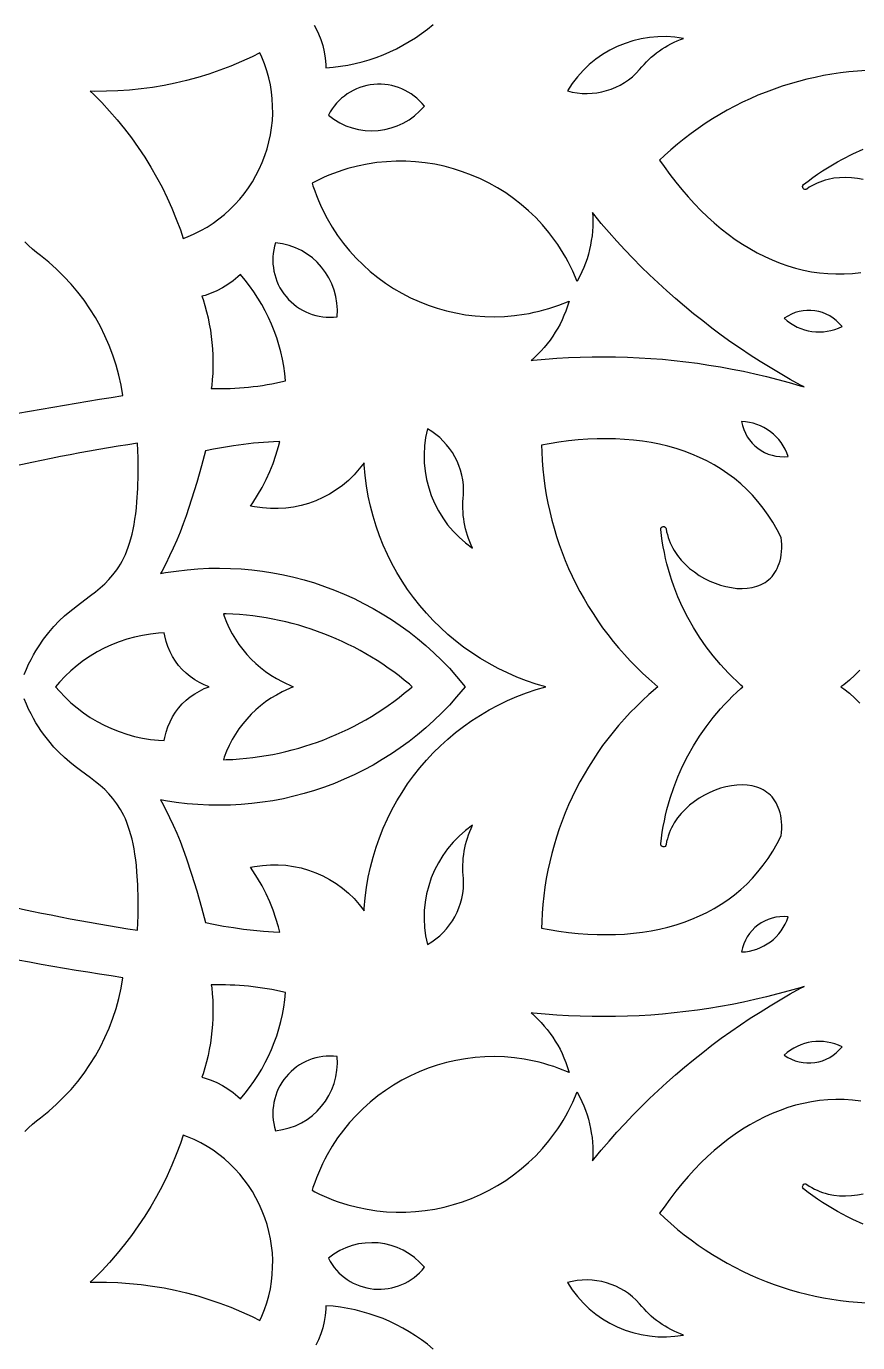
# Model space of a CAD drawing. Extents: x -550 to 550, y -550 to 550.
# Drawn here: x -150.1 to -67, y -65.6 to 66 of the extents above; entities that cross this region are included whole.
import ezdxf

# ---------------------------------------------------------------- set-up
doc = ezdxf.new("R2010")
doc.units = 0
doc.layers.add('LAYER_1', color=18, linetype='CONTINUOUS')
doc.layers.add('LAYER_10', color=4, linetype='CONTINUOUS')

msp = doc.modelspace()

# ---------------------------------------------------------------- linework, layer by layer
at = {"layer": 'LAYER_1'}
for points in [[(0, 550, 0.414214), (-550, 0, 0.414214), (0, -550, 0.414214), (550, 0, 0.414214)], [(-88.78, 61.67, -0.141792), (-84.38, 64.79, 0.312588), (-95.99, 59.55, 0.287102)], [(-119.88, 57.12, 0.412174), (-110.29, 58.02, 0.547146)], [(-125.16, 44.37, 0.547146), (-119.01, 36.96, 0.412174)], [(-128.68, 41.2), (-128.93, 40.96), (-129.41, 40.56), (-129.93, 40.19), (-130.46, 39.86), (-131.02, 39.57), (-131.6, 39.32), (-132.2, 39.11), (-132.52, 39.02), (-132.41, 38.7), (-132.22, 38.09), (-132.06, 37.48), (-131.91, 36.86), (-131.78, 36.25), (-131.67, 35.63), (-131.59, 35.01), (-131.52, 34.39), (-131.46, 33.77), (-131.43, 33.15), (-131.42, 32.53), (-131.42, 31.92), (-131.44, 31.31), (-131.48, 30.71), (-131.54, 30.11), (-131.58, 29.81, 0.066618), (-124.17, 30.56, 0.161927)], [(-74.31, 36.82, 0.313022), (-68.54, 36, 0.400535)], [(-78.58, 26.51, 0.400535), (-73.92, 23.01, 0.313022)], [(-105.48, 13.85, -0.141794), (-106.38, 19.17, 0.28687), (-109.98, 25.76, 0.312542)], [(-129.37, -24.08), (-128.38, -24.22), (-127.38, -24.33), (-126.38, -24.42), (-125.38, -24.49), (-124.74, -24.52), (-124.86, -24), (-125.12, -23.15), (-125.41, -22.32), (-125.74, -21.5), (-126.11, -20.7), (-126.51, -19.91), (-126.95, -19.14), (-127.43, -18.39), (-127.65, -18.05), (-127.25, -17.98, -0.292397), (-116.31, -22.39), (-116.3, -22.17), (-116.21, -21.11), (-116.07, -20.07), (-115.9, -19.05), (-115.68, -18.03), (-115.42, -17.03), (-115.12, -16.05), (-114.78, -15.09), (-114.4, -14.14), (-113.98, -13.21), (-113.53, -12.31), (-113.04, -11.42), (-112.51, -10.56), (-111.96, -9.72), (-111.36, -8.9), (-110.74, -8.11), (-110.08, -7.35), (-109.4, -6.61), (-108.68, -5.91), (-107.94, -5.23), (-107.16, -4.58), (-106.36, -3.96), (-105.54, -3.38), (-104.69, -2.83), (-103.81, -2.31), (-102.91, -1.83), (-101.99, -1.38), (-101.05, -0.97), (-100.08, -0.6), (-99.1, -0.27), (-98.15, 0), (-99.1, 0.27), (-100.08, 0.6), (-101.05, 0.97), (-101.99, 1.38), (-102.91, 1.83), (-103.81, 2.31), (-104.69, 2.83), (-105.54, 3.38), (-106.36, 3.96), (-107.16, 4.58), (-107.94, 5.23), (-108.68, 5.91), (-109.4, 6.61), (-110.08, 7.35), (-110.74, 8.11), (-111.36, 8.9), (-111.96, 9.72), (-112.51, 10.56), (-113.04, 11.42), (-113.53, 12.31), (-113.98, 13.21), (-114.4, 14.14), (-114.78, 15.09), (-115.12, 16.05), (-115.42, 17.03), (-115.68, 18.03), (-115.9, 19.05), (-116.07, 20.07), (-116.21, 21.12), (-116.3, 22.17), (-116.31, 22.39, -0.292397), (-127.25, 17.98), (-127.65, 18.05), (-127.43, 18.39), (-126.95, 19.14), (-126.51, 19.91), (-126.11, 20.7), (-125.74, 21.5), (-125.41, 22.32), (-125.12, 23.15), (-124.86, 24), (-124.74, 24.52), (-125.38, 24.49), (-126.38, 24.42), (-127.38, 24.33), (-128.38, 24.22), (-129.37, 24.08), (-130.36, 23.92), (-131.35, 23.74), (-132.17, 23.56), (-132.57, 22.07), (-133.04, 20.4), (-133.55, 18.74), (-133.82, 17.91), (-134.1, 17.09), (-134.39, 16.27), (-134.71, 15.45), (-135.03, 14.65), (-135.38, 13.85), (-135.75, 13.07), (-136.13, 12.29), (-136.54, 11.53), (-136.67, 11.3), (-136.17, 11.4), (-135.09, 11.56), (-134, 11.69), (-132.92, 11.78), (-131.84, 11.84), (-130.76, 11.85), (-129.68, 11.83), (-128.61, 11.78), (-127.54, 11.68), (-126.48, 11.55), (-125.42, 11.39), (-124.37, 11.19), (-123.33, 10.95), (-122.3, 10.68), (-121.28, 10.37), (-120.27, 10.03), (-119.27, 9.66), (-118.29, 9.25), (-117.31, 8.81), (-116.36, 8.33), (-115.42, 7.83), (-114.49, 7.29), (-113.58, 6.71), (-112.69, 6.11), (-111.82, 5.48), (-110.97, 4.81), (-110.14, 4.11), (-109.34, 3.38), (-108.55, 2.62), (-107.79, 1.84), (-107.06, 1.02), (-106.2, 0), (-107.06, -1.02), (-107.79, -1.84), (-108.55, -2.62), (-109.34, -3.38), (-110.14, -4.11), (-110.97, -4.81), (-111.82, -5.48), (-112.69, -6.11), (-113.58, -6.71), (-114.49, -7.29), (-115.42, -7.83), (-116.36, -8.33), (-117.31, -8.81), (-118.29, -9.25), (-119.27, -9.66), (-120.27, -10.03), (-121.28, -10.37), (-122.3, -10.68), (-123.33, -10.95), (-124.37, -11.19), (-125.42, -11.39), (-126.48, -11.55), (-127.54, -11.68), (-128.61, -11.78), (-129.68, -11.83), (-130.76, -11.85), (-131.84, -11.84), (-132.92, -11.78), (-134, -11.69), (-135.09, -11.56), (-136.17, -11.4), (-136.67, -11.3), (-136.54, -11.53), (-136.13, -12.29), (-135.75, -13.07), (-135.38, -13.85), (-135.03, -14.65), (-134.71, -15.45), (-134.39, -16.27), (-134.1, -17.09), (-133.55, -18.74), (-133.04, -20.4), (-132.57, -22.07), (-132.17, -23.56), (-131.35, -23.74), (-130.36, -23.92)], [(-91.18, 24.77), (-92.09, 24.78), (-93.02, 24.77), (-93.96, 24.73), (-94.91, 24.66), (-95.87, 24.56), (-96.84, 24.43), (-97.81, 24.28), (-98.57, 24.13), (-98.55, 23.49), (-98.51, 22.62), (-98.44, 21.75), (-98.35, 20.89), (-98.23, 20.04), (-98.1, 19.18), (-97.94, 18.34), (-97.75, 17.5), (-97.55, 16.66), (-97.32, 15.84), (-97.07, 15.02), (-96.8, 14.21), (-96.51, 13.4), (-96.2, 12.61), (-95.87, 11.82), (-95.51, 11.04), (-95.14, 10.27), (-94.74, 9.52), (-94.33, 8.77), (-93.89, 8.03), (-93.43, 7.31), (-92.96, 6.59), (-92.47, 5.89), (-91.95, 5.21), (-91.42, 4.53), (-90.87, 3.87), (-90.3, 3.22), (-89.71, 2.59), (-89.1, 1.97), (-88.48, 1.37), (-87.84, 0.78), (-86.94, 0), (-87.84, -0.78), (-88.48, -1.37), (-89.1, -1.97), (-89.71, -2.59), (-90.3, -3.22), (-90.87, -3.87), (-91.42, -4.53), (-91.95, -5.2), (-92.47, -5.89), (-92.96, -6.59), (-93.43, -7.31), (-93.89, -8.03), (-94.33, -8.77), (-94.74, -9.51), (-95.14, -10.27), (-95.51, -11.04), (-95.87, -11.82), (-96.2, -12.61), (-96.51, -13.4), (-96.8, -14.21), (-97.07, -15.02), (-97.32, -15.84), (-97.55, -16.66), (-97.75, -17.5), (-97.94, -18.34), (-98.1, -19.18), (-98.23, -20.04), (-98.35, -20.89), (-98.44, -21.75), (-98.51, -22.62), (-98.55, -23.49), (-98.57, -24.13), (-97.81, -24.28), (-96.84, -24.43), (-95.87, -24.56), (-94.91, -24.66), (-93.96, -24.73), (-93.02, -24.77), (-92.09, -24.78), (-91.18, -24.77), (-90.27, -24.72), (-89.38, -24.64), (-88.5, -24.53), (-87.63, -24.4), (-86.78, -24.23), (-85.95, -24.03), (-85.13, -23.8), (-84.33, -23.53), (-83.55, -23.24), (-82.79, -22.91), (-82.05, -22.56), (-81.33, -22.17), (-80.63, -21.74), (-79.96, -21.29), (-79.3, -20.8), (-78.67, -20.28), (-78.07, -19.72), (-77.49, -19.14), (-76.94, -18.51), (-76.41, -17.85), (-75.91, -17.16), (-75.45, -16.43), (-75.01, -15.67), (-74.62, -14.91), (-74.59, -14.57), (-74.57, -14.2), (-74.57, -13.84), (-74.59, -13.5), (-74.62, -13.18), (-74.67, -12.88), (-74.74, -12.59), (-74.81, -12.32), (-74.91, -12.07), (-75.01, -11.83), (-75.12, -11.6), (-75.25, -11.4), (-75.39, -11.2), (-75.54, -11.02), (-75.7, -10.85), (-75.87, -10.7), (-76.05, -10.56), (-76.23, -10.43), (-76.43, -10.31), (-76.63, -10.21), (-76.85, -10.12), (-77.07, -10.04), (-77.3, -9.97), (-77.53, -9.92), (-78.02, -9.84), (-78.53, -9.82), (-79.05, -9.83), (-79.59, -9.9), (-80.14, -10), (-80.68, -10.15), (-81.23, -10.34), (-81.77, -10.56), (-82.29, -10.83), (-82.81, -11.13), (-83.3, -11.47), (-83.77, -11.83), (-84.2, -12.23), (-84.61, -12.66), (-84.98, -13.12), (-85.31, -13.61), (-85.45, -13.86), (-85.59, -14.11), (-85.71, -14.38), (-85.82, -14.64), (-85.92, -14.92), (-86, -15.2), (-86.07, -15.48), (-86.12, -15.78, -0.968464), (-86.66, -15.7), (-86.59, -15.12), (-86.51, -14.54), (-86.41, -13.97), (-86.3, -13.4), (-86.17, -12.83), (-86.04, -12.27), (-85.89, -11.71), (-85.72, -11.15), (-85.36, -10.06), (-84.94, -8.99), (-84.47, -7.94), (-83.96, -6.92), (-83.4, -5.92), (-82.79, -4.94), (-82.13, -4), (-81.43, -3.09), (-81.07, -2.65), (-80.69, -2.21), (-80.3, -1.79), (-79.9, -1.37), (-79.49, -0.96), (-79.07, -0.56), (-78.64, -0.17), (-78.44, 0), (-78.64, 0.17), (-79.07, 0.56), (-79.49, 0.96), (-79.9, 1.37), (-80.3, 1.79), (-80.69, 2.21), (-81.43, 3.09), (-82.13, 4), (-82.79, 4.94), (-83.4, 5.92), (-83.96, 6.92), (-84.47, 7.94), (-84.94, 8.99), (-85.36, 10.06), (-85.55, 10.61), (-85.72, 11.15), (-85.89, 11.71), (-86.04, 12.27), (-86.17, 12.83), (-86.3, 13.4), (-86.41, 13.97), (-86.51, 14.54), (-86.59, 15.12), (-86.66, 15.7, -0.968464), (-86.12, 15.78), (-86.07, 15.48), (-86, 15.2), (-85.92, 14.92), (-85.82, 14.64), (-85.71, 14.38), (-85.59, 14.11), (-85.45, 13.86), (-85.31, 13.61), (-84.98, 13.12), (-84.61, 12.66), (-84.2, 12.23), (-83.77, 11.83), (-83.3, 11.47), (-82.81, 11.13), (-82.29, 10.83), (-81.77, 10.56), (-81.23, 10.34), (-80.68, 10.15), (-80.14, 10), (-79.59, 9.9), (-79.05, 9.83), (-78.53, 9.82), (-78.02, 9.84), (-77.53, 9.92), (-77.3, 9.97), (-77.07, 10.04), (-76.85, 10.12), (-76.63, 10.21), (-76.43, 10.32), (-76.23, 10.43), (-76.05, 10.56), (-75.87, 10.7), (-75.7, 10.85), (-75.54, 11.02), (-75.39, 11.2), (-75.25, 11.4), (-75.12, 11.6), (-75.01, 11.83), (-74.91, 12.07), (-74.81, 12.32), (-74.74, 12.59), (-74.67, 12.88), (-74.62, 13.18), (-74.59, 13.5), (-74.57, 13.84), (-74.57, 14.2), (-74.59, 14.57), (-74.62, 14.91), (-75.01, 15.67), (-75.45, 16.43), (-75.91, 17.16), (-76.41, 17.85), (-76.94, 18.51), (-77.49, 19.14), (-78.07, 19.72), (-78.67, 20.28), (-79.3, 20.8), (-79.96, 21.29), (-80.63, 21.75), (-81.33, 22.17), (-82.05, 22.56), (-82.79, 22.91), (-83.55, 23.24), (-84.33, 23.53), (-85.13, 23.8), (-85.95, 24.03), (-86.78, 24.23), (-87.63, 24.4), (-88.5, 24.53), (-89.38, 24.64), (-90.27, 24.72)], [(-105.48, -13.85, 0.312588), (-109.98, -25.76, 0.287102), (-106.38, -19.17, -0.141792)], [(-73.92, -23.01, 0.400535), (-78.58, -26.51, 0.313022)], [(-132.2, -39.11), (-131.6, -39.32), (-131.02, -39.57), (-130.46, -39.86), (-129.93, -40.19), (-129.41, -40.56), (-128.93, -40.96), (-128.68, -41.2, 0.161874), (-124.17, -30.56, 0.066734), (-131.58, -29.81), (-131.54, -30.11), (-131.48, -30.71), (-131.44, -31.31), (-131.42, -31.92), (-131.42, -32.53), (-131.43, -33.15), (-131.46, -33.77), (-131.52, -34.39), (-131.59, -35.01), (-131.67, -35.63), (-131.78, -36.25), (-131.91, -36.86), (-132.06, -37.48), (-132.22, -38.09), (-132.41, -38.7), (-132.52, -39.02)], [(-74.31, -36.82, 0.400535), (-68.54, -35.99, 0.313022)], [(-125.16, -44.37, 0.412174), (-119.01, -36.96, 0.547146)], [(-119.88, -57.12, 0.547146), (-110.29, -58.02, 0.412174)], [(-95.99, -59.55, 0.312542), (-84.38, -64.79, -0.141794), (-88.78, -61.67, 0.28687)]]:
    msp.add_lwpolyline(points, format="xyb", close=True, dxfattribs=at)
for points in [[(-121.3, 66.11), (-121.13, 65.82), (-120.86, 65.26), (-120.63, 64.67), (-120.44, 64.07), (-120.29, 63.45), (-120.19, 62.83), (-120.13, 62.2), (-120.13, 61.86, 0.161874), (-109.41, 66.19, 0.066734)], [(-66.42, 50.68), (-67.01, 50.79), (-67.6, 50.86), (-68.19, 50.89), (-68.78, 50.87), (-69.37, 50.81), (-69.94, 50.7), (-70.22, 50.63), (-70.5, 50.54), (-70.77, 50.44), (-71.04, 50.33), (-71.3, 50.2), (-71.56, 50.06), (-71.81, 49.91), (-72.05, 49.74, -0.968464), (-72.38, 50.18), (-71.92, 50.54), (-71.45, 50.89), (-70.98, 51.22), (-70.49, 51.55), (-70.01, 51.86), (-69.51, 52.16), (-69.01, 52.45), (-68.5, 52.73), (-67.47, 53.24), (-66.42, 53.71)], [(-177.56, 21.57, -0.023981), (-140.41, 29.09, 0.194027), (-148.65, 43.09), (-149.06, 43.4), (-149.47, 43.73), (-149.86, 44.09), (-150.23, 44.46)], [(-150.3, 1.22), (-150.07, 1.75), (-149.84, 2.25), (-149.6, 2.72), (-149.36, 3.17), (-149.11, 3.6), (-148.86, 4), (-148.35, 4.75), (-147.83, 5.42), (-147.31, 6.03), (-146.78, 6.58), (-146.24, 7.08), (-145.71, 7.53), (-144.66, 8.36), (-143.65, 9.12), (-143.16, 9.49), (-142.69, 9.88), (-142.24, 10.28), (-141.81, 10.71), (-141.41, 11.18), (-141.02, 11.69), (-140.84, 11.97), (-140.66, 12.26), (-140.49, 12.56), (-140.33, 12.88), (-140.17, 13.22), (-140.02, 13.58), (-139.88, 13.96), (-139.75, 14.36), (-139.62, 14.79), (-139.5, 15.24), (-139.4, 15.71), (-139.3, 16.21), (-139.21, 16.74), (-139.13, 17.29), (-139.06, 17.88), (-139.01, 18.49), (-138.93, 19.81), (-138.89, 21.27), (-138.9, 22.87), (-138.96, 24.33, 0.042468), (-169.26, 17.08, -0.574933)], [(-169.26, -17.08, 0.042505), (-138.96, -24.33), (-138.9, -22.87), (-138.89, -21.27), (-138.93, -19.81), (-139.01, -18.49), (-139.06, -17.87), (-139.13, -17.29), (-139.21, -16.74), (-139.3, -16.21), (-139.4, -15.71), (-139.5, -15.24), (-139.62, -14.79), (-139.75, -14.36), (-139.88, -13.96), (-140.02, -13.58), (-140.17, -13.22), (-140.33, -12.88), (-140.49, -12.56), (-140.66, -12.26), (-141.02, -11.69), (-141.41, -11.18), (-141.81, -10.71), (-142.24, -10.28), (-142.69, -9.88), (-143.16, -9.49), (-143.65, -9.11), (-144.66, -8.36), (-145.18, -7.96), (-145.71, -7.53), (-146.24, -7.08), (-146.78, -6.58), (-147.31, -6.03), (-147.83, -5.42), (-148.35, -4.75), (-148.61, -4.39), (-148.86, -4), (-149.11, -3.6), (-149.36, -3.17), (-149.6, -2.72), (-149.84, -2.25), (-150.07, -1.75), (-150.3, -1.22)], [(-150.23, -44.46), (-149.86, -44.09), (-149.47, -43.73), (-149.06, -43.4), (-148.65, -43.09, 0.193982), (-140.41, -29.09, -0.023948), (-177.56, -21.57)], [(-66.42, -53.71), (-67.47, -53.24), (-67.99, -52.99), (-68.5, -52.73), (-69.01, -52.45), (-69.51, -52.16), (-70.01, -51.86), (-70.49, -51.55), (-70.98, -51.22), (-71.45, -50.89), (-71.92, -50.54), (-72.38, -50.18, -0.968464), (-72.05, -49.74), (-71.81, -49.91), (-71.56, -50.06), (-71.3, -50.2), (-71.04, -50.33), (-70.77, -50.44), (-70.5, -50.54), (-70.22, -50.63), (-69.94, -50.7), (-69.37, -50.81), (-68.78, -50.87), (-68.19, -50.89), (-67.6, -50.86), (-67.01, -50.79), (-66.42, -50.68)], [(-109.41, -66.19, 0.161927), (-120.13, -61.86), (-120.13, -62.2), (-120.19, -62.83), (-120.29, -63.45), (-120.44, -64.07), (-120.63, -64.67), (-120.86, -65.26), (-121.13, -65.82)]]:
    msp.add_lwpolyline(points, format="xyb", dxfattribs=at)
for points in [[(-125.68, 60.16), (-125.83, 60.86), (-126.02, 61.56), (-126.25, 62.25), (-126.52, 62.92), (-126.72, 63.34), (-127.51, 62.95), (-128.57, 62.47), (-129.64, 62.02), (-130.73, 61.61), (-131.82, 61.23), (-132.93, 60.89), (-134.05, 60.59), (-135.18, 60.32), (-136.31, 60.09), (-137.45, 59.9), (-138.6, 59.75), (-139.75, 59.63), (-140.91, 59.55), (-142.07, 59.51), (-143.23, 59.5), (-143.68, 59.52), (-143.36, 59.21), (-142.54, 58.38), (-141.75, 57.53), (-140.98, 56.66), (-140.25, 55.76), (-139.55, 54.84), (-138.88, 53.89), (-138.24, 52.93), (-137.63, 51.94), (-137.05, 50.94), (-136.51, 49.92), (-136, 48.87), (-135.52, 47.82), (-135.08, 46.74), (-134.67, 45.65), (-134.39, 44.81), (-133.96, 44.97), (-133.29, 45.26), (-132.64, 45.58), (-132.01, 45.94), (-131.41, 46.33), (-130.82, 46.75), (-130.26, 47.2), (-129.73, 47.68), (-129.22, 48.18), (-128.74, 48.71), (-128.29, 49.27), (-127.87, 49.85), (-127.48, 50.46), (-127.12, 51.08), (-126.79, 51.73), (-126.5, 52.4), (-126.23, 53.08), (-126.01, 53.76), (-125.82, 54.46), (-125.67, 55.17), (-125.55, 55.87), (-125.48, 56.59), (-125.44, 57.3), (-125.45, 58.02), (-125.49, 58.74), (-125.56, 59.45)], [(-110.81, 38.49), (-109.91, 38.13), (-109, 37.82), (-108.07, 37.56), (-107.13, 37.35), (-106.18, 37.18), (-105.21, 37.06), (-104.24, 36.99), (-103.26, 36.97), (-102.28, 37), (-101.29, 37.09), (-100.3, 37.23), (-99.81, 37.31), (-99.31, 37.42), (-98.82, 37.53), (-98.33, 37.66), (-97.83, 37.81), (-97.34, 37.97), (-96.85, 38.14), (-95.82, 38.54), (-96.16, 37.54), (-96.34, 37.1), (-96.53, 36.67), (-96.73, 36.24), (-96.96, 35.83), (-97.2, 35.43), (-97.45, 35.03), (-97.72, 34.65), (-98, 34.27), (-98.3, 33.91), (-98.61, 33.56), (-98.94, 33.22), (-99.28, 32.9), (-99.62, 32.6), (-99.4, 32.62), (-98.22, 32.73), (-97.05, 32.82), (-95.87, 32.89), (-94.7, 32.94), (-93.52, 32.97), (-92.35, 32.97), (-91.17, 32.96), (-90, 32.93), (-88.83, 32.88), (-87.66, 32.81), (-86.49, 32.72), (-85.33, 32.6), (-84.16, 32.47), (-83, 32.32), (-81.84, 32.15), (-80.69, 31.96), (-79.53, 31.75), (-78.39, 31.52), (-77.24, 31.27), (-76.1, 31), (-74.96, 30.71), (-73.83, 30.4), (-72.71, 30.08), (-72.34, 29.96), (-72.68, 30.14), (-73.71, 30.71), (-74.72, 31.29), (-75.73, 31.89), (-76.73, 32.51), (-77.72, 33.14), (-78.69, 33.79), (-79.65, 34.45), (-80.61, 35.14), (-81.55, 35.84), (-82.47, 36.55), (-83.39, 37.28), (-84.29, 38.03), (-85.18, 38.79), (-86.06, 39.56), (-86.93, 40.35), (-87.78, 41.16), (-88.62, 41.98), (-89.44, 42.82), (-90.25, 43.67), (-91.05, 44.54), (-91.83, 45.41), (-92.6, 46.31), (-93.35, 47.22), (-93.49, 47.39), (-93.46, 46.94), (-93.45, 46.47), (-93.46, 46), (-93.49, 45.53), (-93.53, 45.06), (-93.6, 44.6), (-93.68, 44.14), (-93.78, 43.68), (-93.89, 43.22), (-94.03, 42.77), (-94.18, 42.33), (-94.36, 41.89), (-94.54, 41.45), (-95, 40.5), (-95.46, 41.52), (-95.68, 41.99), (-95.91, 42.45), (-96.16, 42.9), (-96.42, 43.34), (-96.68, 43.77), (-96.96, 44.19), (-97.25, 44.6), (-97.85, 45.4), (-98.49, 46.16), (-99.16, 46.88), (-99.87, 47.56), (-100.6, 48.19), (-101.37, 48.79), (-102.16, 49.35), (-102.98, 49.86), (-103.82, 50.33), (-104.68, 50.76), (-105.57, 51.14), (-106.47, 51.47), (-107.38, 51.77), (-108.31, 52.01), (-109.25, 52.21), (-110.2, 52.36), (-111.16, 52.46), (-112.13, 52.51), (-113.1, 52.52), (-114.07, 52.47), (-115.04, 52.38), (-116.01, 52.23), (-116.98, 52.03), (-117.94, 51.78), (-118.42, 51.63), (-118.9, 51.47), (-119.37, 51.3), (-119.85, 51.11), (-120.31, 50.91), (-120.78, 50.7), (-121.24, 50.47), (-121.51, 50.33), (-121.42, 50.05), (-121.25, 49.56), (-121.07, 49.08), (-120.88, 48.6), (-120.68, 48.14), (-120.47, 47.68), (-120.01, 46.79), (-119.51, 45.93), (-118.96, 45.1), (-118.38, 44.31), (-117.76, 43.56), (-117.11, 42.84), (-116.42, 42.15), (-115.7, 41.51), (-114.95, 40.9), (-114.17, 40.34), (-113.36, 39.81), (-112.53, 39.33), (-111.68, 38.88)], [(-117.9, 4.23), (-118.5, 4.52), (-119.11, 4.79), (-119.72, 5.05), (-120.34, 5.3), (-120.96, 5.53), (-121.59, 5.75), (-122.22, 5.95), (-122.85, 6.14), (-123.5, 6.32), (-124.14, 6.48), (-124.79, 6.63), (-125.44, 6.76), (-126.1, 6.88), (-126.76, 6.99), (-127.42, 7.08), (-128.08, 7.15), (-128.75, 7.22), (-129.42, 7.26), (-130.09, 7.29), (-130.38, 7.3), (-130.3, 7.04), (-130.06, 6.44), (-129.8, 5.86), (-129.5, 5.29), (-129.17, 4.75), (-128.82, 4.22), (-128.44, 3.71), (-128.03, 3.23), (-127.59, 2.76), (-127.14, 2.32), (-126.65, 1.91), (-126.15, 1.52), (-125.62, 1.16), (-125.08, 0.83), (-124.51, 0.52), (-123.4, 0), (-124.51, -0.52), (-125.08, -0.83), (-125.62, -1.16), (-126.15, -1.52), (-126.65, -1.91), (-127.14, -2.32), (-127.59, -2.76), (-128.03, -3.23), (-128.44, -3.71), (-128.82, -4.22), (-129.17, -4.75), (-129.5, -5.29), (-129.8, -5.86), (-130.06, -6.44), (-130.3, -7.04), (-130.38, -7.3), (-130.09, -7.29), (-129.42, -7.26), (-128.75, -7.22), (-128.08, -7.15), (-127.42, -7.08), (-126.76, -6.99), (-126.1, -6.88), (-125.44, -6.76), (-124.79, -6.63), (-124.14, -6.48), (-123.5, -6.32), (-122.85, -6.14), (-122.22, -5.95), (-121.59, -5.75), (-120.96, -5.53), (-120.34, -5.3), (-119.72, -5.05), (-119.11, -4.79), (-118.5, -4.52), (-117.9, -4.23), (-117.31, -3.94), (-116.72, -3.62), (-116.14, -3.3), (-115.57, -2.96), (-115, -2.61), (-114.44, -2.24), (-113.89, -1.87), (-113.35, -1.48), (-112.81, -1.08), (-112.29, -0.66), (-111.77, -0.24), (-111.49, 0), (-111.77, 0.24), (-112.29, 0.66), (-112.81, 1.08), (-113.35, 1.48), (-113.89, 1.87), (-114.44, 2.24), (-115, 2.61), (-115.57, 2.96), (-116.14, 3.3), (-116.72, 3.62), (-117.31, 3.94)], [(-146.76, 0.45), (-147.14, 0), (-146.76, -0.45), (-146.2, -1.04), (-145.61, -1.6), (-144.99, -2.12), (-144.35, -2.61), (-143.68, -3.06), (-142.99, -3.47), (-142.28, -3.85), (-141.55, -4.19), (-140.8, -4.48), (-140.04, -4.74), (-139.26, -4.96), (-138.47, -5.13), (-137.67, -5.26), (-136.86, -5.35), (-136.28, -5.38), (-136.23, -5.08), (-136.1, -4.53), (-135.93, -4.01), (-135.71, -3.5), (-135.46, -3.02), (-135.17, -2.56), (-134.85, -2.13), (-134.49, -1.72), (-134.1, -1.35), (-133.68, -1.01), (-133.24, -0.7), (-132.77, -0.43), (-132.28, -0.19), (-131.78, 0), (-132.28, 0.19), (-132.77, 0.43), (-133.24, 0.7), (-133.68, 1.01), (-134.1, 1.35), (-134.49, 1.72), (-134.85, 2.13), (-135.17, 2.56), (-135.46, 3.02), (-135.71, 3.5), (-135.93, 4.01), (-136.1, 4.53), (-136.23, 5.08), (-136.28, 5.39), (-136.86, 5.35), (-137.67, 5.26), (-138.47, 5.13), (-139.26, 4.96), (-140.04, 4.74), (-140.8, 4.48), (-141.55, 4.19), (-142.28, 3.85), (-142.99, 3.47), (-143.68, 3.06), (-144.35, 2.61), (-144.99, 2.12), (-145.61, 1.6), (-146.2, 1.04)], [(-97.83, -37.81), (-98.33, -37.66), (-98.82, -37.53), (-99.31, -37.42), (-99.81, -37.31), (-100.3, -37.23), (-101.29, -37.09), (-102.28, -37), (-103.26, -36.97), (-104.24, -36.99), (-105.21, -37.06), (-106.18, -37.18), (-107.13, -37.35), (-108.07, -37.56), (-109, -37.82), (-109.91, -38.13), (-110.81, -38.49), (-111.68, -38.88), (-112.53, -39.33), (-113.36, -39.81), (-114.17, -40.34), (-114.95, -40.9), (-115.7, -41.51), (-116.42, -42.15), (-117.11, -42.84), (-117.76, -43.55), (-118.38, -44.31), (-118.96, -45.1), (-119.51, -45.93), (-120.01, -46.79), (-120.24, -47.23), (-120.47, -47.68), (-120.68, -48.14), (-120.88, -48.6), (-121.07, -49.08), (-121.25, -49.56), (-121.42, -50.05), (-121.51, -50.33), (-121.24, -50.47), (-120.78, -50.7), (-120.31, -50.91), (-119.85, -51.11), (-119.37, -51.3), (-118.9, -51.47), (-117.94, -51.78), (-116.98, -52.03), (-116.01, -52.23), (-115.04, -52.38), (-114.07, -52.47), (-113.1, -52.52), (-112.13, -52.51), (-111.16, -52.46), (-110.2, -52.36), (-109.25, -52.21), (-108.31, -52.01), (-107.38, -51.76), (-106.47, -51.47), (-105.57, -51.14), (-104.68, -50.76), (-103.82, -50.33), (-102.98, -49.86), (-102.16, -49.35), (-101.37, -48.79), (-100.6, -48.19), (-99.87, -47.55), (-99.16, -46.88), (-98.49, -46.16), (-97.85, -45.4), (-97.25, -44.6), (-96.96, -44.19), (-96.68, -43.77), (-96.42, -43.34), (-96.16, -42.89), (-95.91, -42.44), (-95.68, -41.99), (-95.46, -41.52), (-95, -40.5), (-94.54, -41.45), (-94.36, -41.89), (-94.18, -42.33), (-94.03, -42.77), (-93.89, -43.22), (-93.78, -43.68), (-93.68, -44.14), (-93.6, -44.6), (-93.53, -45.06), (-93.49, -45.53), (-93.46, -46), (-93.45, -46.47), (-93.46, -46.94), (-93.49, -47.39), (-93.35, -47.22), (-92.6, -46.31), (-91.83, -45.41), (-91.05, -44.53), (-90.25, -43.67), (-89.44, -42.82), (-88.62, -41.98), (-87.78, -41.16), (-86.93, -40.35), (-86.06, -39.56), (-85.18, -38.79), (-84.29, -38.03), (-83.39, -37.28), (-82.47, -36.55), (-81.55, -35.84), (-80.61, -35.14), (-79.65, -34.45), (-78.69, -33.79), (-77.72, -33.14), (-76.73, -32.51), (-75.73, -31.89), (-74.72, -31.29), (-73.71, -30.71), (-72.68, -30.14), (-72.34, -29.96), (-72.71, -30.08), (-73.83, -30.4), (-74.96, -30.71), (-76.1, -31), (-77.24, -31.27), (-78.39, -31.52), (-79.53, -31.75), (-80.69, -31.96), (-81.84, -32.15), (-83, -32.32), (-84.16, -32.47), (-85.33, -32.6), (-86.49, -32.72), (-87.66, -32.81), (-88.83, -32.88), (-90, -32.93), (-91.17, -32.96), (-92.35, -32.97), (-93.52, -32.97), (-94.7, -32.94), (-95.87, -32.89), (-97.05, -32.82), (-98.22, -32.73), (-99.4, -32.62), (-99.62, -32.6), (-99.28, -32.9), (-98.94, -33.22), (-98.61, -33.56), (-98.3, -33.91), (-98, -34.27), (-97.72, -34.65), (-97.45, -35.03), (-97.2, -35.42), (-96.96, -35.83), (-96.73, -36.24), (-96.53, -36.67), (-96.34, -37.1), (-96.16, -37.54), (-95.82, -38.54), (-96.85, -38.14), (-97.34, -37.97)], [(-130.82, -46.75), (-131.41, -46.33), (-132.01, -45.94), (-132.64, -45.58), (-133.29, -45.26), (-133.96, -44.97), (-134.39, -44.81), (-134.67, -45.65), (-135.08, -46.74), (-135.52, -47.82), (-136, -48.87), (-136.51, -49.92), (-137.05, -50.94), (-137.63, -51.94), (-138.24, -52.93), (-138.88, -53.89), (-139.55, -54.84), (-140.25, -55.76), (-140.98, -56.66), (-141.75, -57.53), (-142.54, -58.38), (-143.36, -59.21), (-143.68, -59.51), (-143.23, -59.5), (-142.07, -59.51), (-140.91, -59.55), (-139.75, -59.63), (-138.6, -59.75), (-137.45, -59.9), (-136.31, -60.09), (-135.18, -60.32), (-134.05, -60.59), (-132.93, -60.89), (-131.82, -61.23), (-130.73, -61.61), (-129.64, -62.02), (-128.57, -62.47), (-127.51, -62.95), (-126.72, -63.34), (-126.52, -62.92), (-126.25, -62.25), (-126.02, -61.56), (-125.83, -60.86), (-125.68, -60.16), (-125.56, -59.45), (-125.49, -58.73), (-125.45, -58.02), (-125.44, -57.3), (-125.48, -56.59), (-125.55, -55.87), (-125.67, -55.17), (-125.82, -54.46), (-126.01, -53.76), (-126.23, -53.08), (-126.5, -52.4), (-126.79, -51.73), (-127.12, -51.08), (-127.48, -50.46), (-127.87, -49.85), (-128.29, -49.27), (-128.74, -48.71), (-129.22, -48.18), (-129.73, -47.68), (-130.26, -47.2)]]:
    msp.add_lwpolyline(points, close=True, dxfattribs=at)
for points in [[(-66.13, 61.57), (-66.99, 61.52), (-67.85, 61.44), (-68.7, 61.34), (-69.55, 61.22), (-70.4, 61.07), (-71.24, 60.9), (-72.07, 60.71), (-72.9, 60.5), (-73.72, 60.26), (-74.54, 60.01), (-75.34, 59.73), (-76.14, 59.43), (-76.94, 59.11), (-77.72, 58.77), (-78.5, 58.41), (-79.26, 58.02), (-80.02, 57.62), (-80.76, 57.19), (-81.5, 56.75), (-82.22, 56.28), (-82.93, 55.8), (-83.63, 55.29), (-84.32, 54.77), (-84.99, 54.23), (-85.65, 53.66), (-86.3, 53.08), (-86.77, 52.63), (-86.33, 52), (-85.75, 51.2), (-85.16, 50.43), (-84.55, 49.68), (-83.93, 48.96), (-83.29, 48.26), (-82.65, 47.6), (-81.98, 46.96), (-81.31, 46.35), (-80.62, 45.77), (-79.92, 45.23), (-79.21, 44.71), (-78.49, 44.23), (-77.76, 43.78), (-77.02, 43.37), (-76.27, 42.99), (-75.51, 42.65), (-74.74, 42.34), (-73.97, 42.07), (-73.18, 41.83), (-72.39, 41.64), (-71.59, 41.48), (-70.78, 41.37), (-69.97, 41.29), (-69.15, 41.26), (-68.33, 41.26), (-67.49, 41.31), (-66.66, 41.41)], [(-66.76, 1.66), (-67.26, 1.15), (-67.8, 0.66), (-68.37, 0.2), (-68.66, 0), (-68.37, -0.2), (-67.8, -0.66), (-67.26, -1.14), (-66.76, -1.66)], [(-66.66, -41.41), (-67.49, -41.31), (-68.33, -41.26), (-69.15, -41.26), (-69.97, -41.29), (-70.78, -41.37), (-71.59, -41.48), (-72.39, -41.64), (-73.18, -41.83), (-73.97, -42.07), (-74.74, -42.34), (-75.51, -42.65), (-76.27, -42.99), (-77.02, -43.37), (-77.76, -43.78), (-78.49, -44.23), (-79.21, -44.71), (-79.92, -45.23), (-80.62, -45.77), (-81.31, -46.35), (-81.98, -46.96), (-82.65, -47.6), (-83.29, -48.26), (-83.93, -48.96), (-84.55, -49.68), (-85.16, -50.43), (-85.75, -51.2), (-86.33, -52), (-86.77, -52.63), (-86.3, -53.08), (-85.65, -53.66), (-84.99, -54.23), (-84.32, -54.77), (-83.63, -55.29), (-82.93, -55.8), (-82.22, -56.28), (-81.5, -56.75), (-80.76, -57.19), (-80.02, -57.62), (-79.26, -58.02), (-78.5, -58.41), (-77.72, -58.77), (-76.94, -59.11), (-76.14, -59.43), (-75.34, -59.73), (-74.54, -60.01), (-73.72, -60.26), (-72.9, -60.5), (-72.07, -60.71), (-71.24, -60.9), (-70.4, -61.07), (-69.55, -61.22), (-68.7, -61.34), (-67.85, -61.44), (-66.99, -61.52), (-66.13, -61.57)]]:
    msp.add_lwpolyline(points, dxfattribs=at)
at = {"layer": 'LAYER_10'}
for points in [[(-485, 0, 0.414214), (0, -485, 0.414214), (485, 0, 0.414214), (0, 485, 0.414214)], [(355, 0, 0.414214), (0, 355, 0.414214), (-355, 0, 0.414214), (0, -355, 0.414214)], [(-285, 0, 0.414214), (0, -285, 0.414214), (285, 0, 0.414214), (0, 285, 0.414214)]]:
    msp.add_lwpolyline(points, format="xyb", close=True, dxfattribs=at)

doc.saveas('drawing.dxf')
